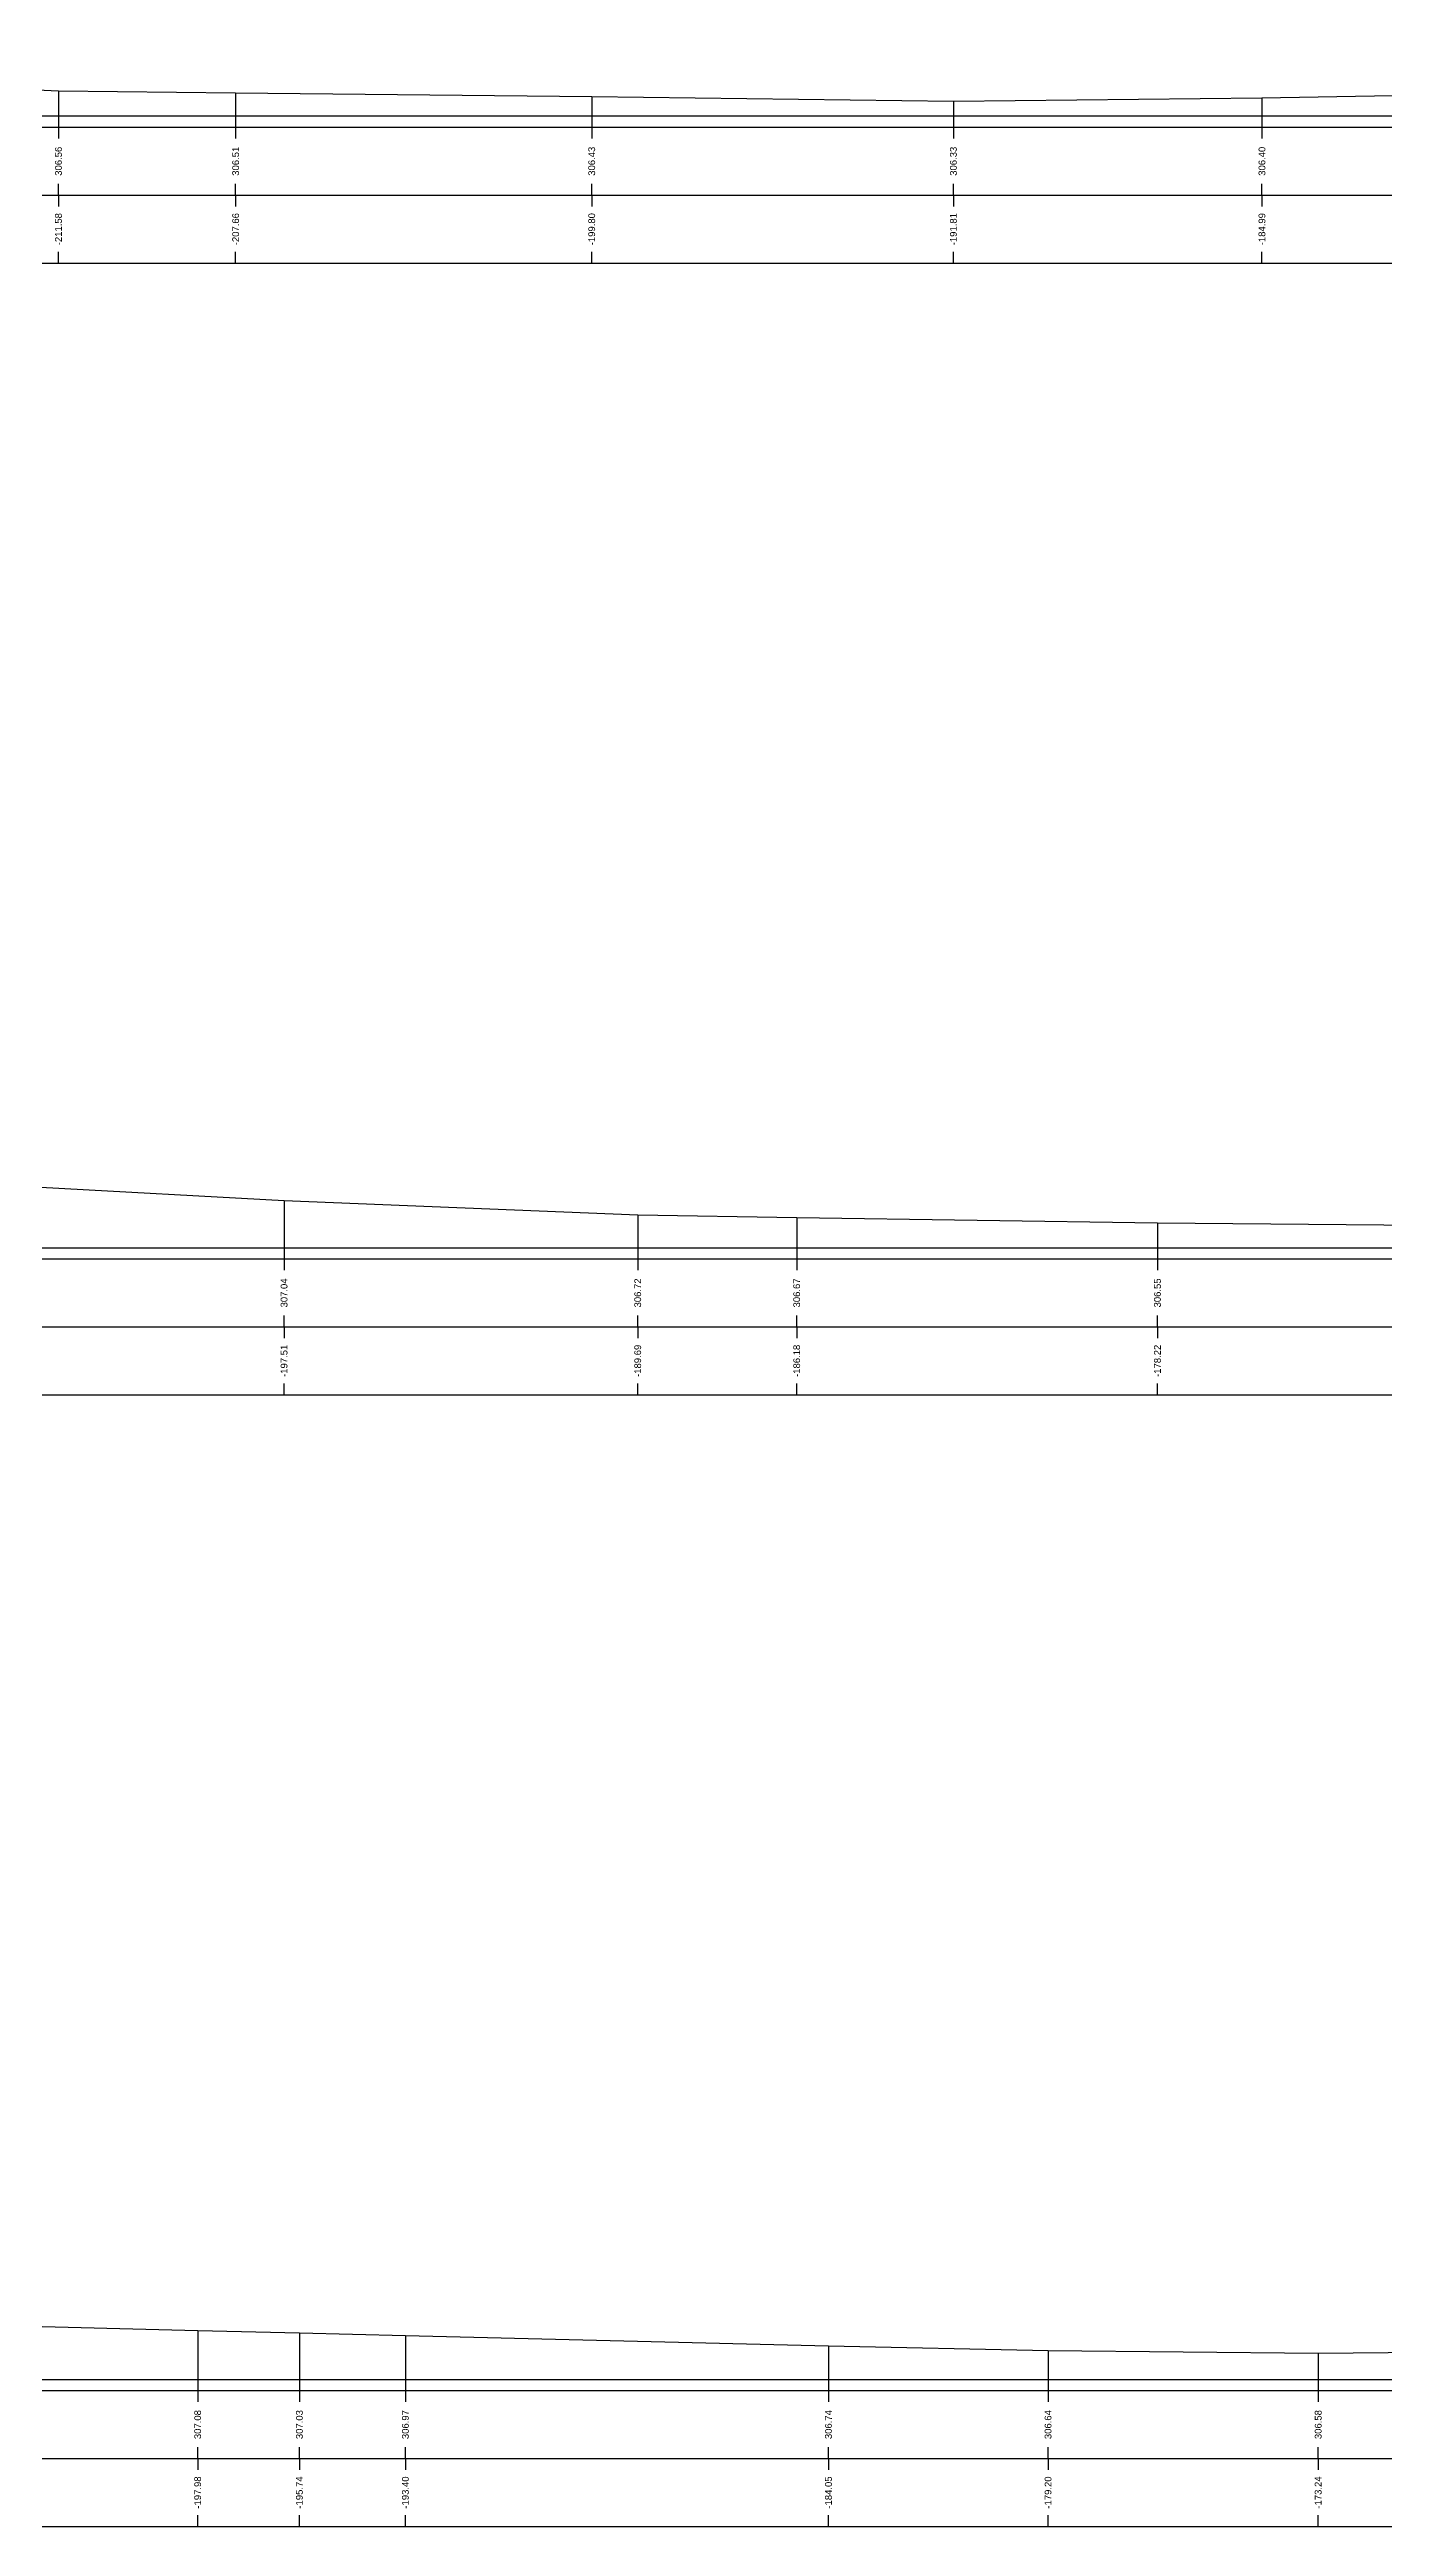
# Model space of a CAD drawing. Header units: millimetres. Extents: x -170 to 301, y 153 to 290.
# Drawn here: x -52 to -22.5, y 152.8 to 207.5 of the extents above; entities that cross this region are included whole.
import ezdxf
from ezdxf.enums import TextEntityAlignment as Align

# ---------------------------------------------------------------- set-up
doc = ezdxf.new("R2010")
doc.units = ezdxf.units.MM
doc.styles.get("Standard").update_dxf_attribs({"font": 'arial.ttf'})

msp = doc.modelspace()

# ---------------------------------------------------------------- linework, layer by layer
at = {"layer": 'band'}
for p, q in [((-51.782, 205.75), (-51.782, 205.5)), ((-47.869, 205.75), (-47.869, 205.5)), ((-40.004, 205.75), (-40.004, 205.5)), ((-32.016, 205.75), (-32.016, 205.5)), ((-25.201, 205.75), (-25.201, 205.5)), ((-51.782, 204.25), (-51.782, 204.5)), ((-51.782, 204.25), (-51.782, 204)), ((-47.869, 204.25), (-47.869, 204.5)), ((-47.869, 204.25), (-47.869, 204)), ((-40.004, 204.25), (-40.004, 204.5)), ((-40.004, 204.25), (-40.004, 204)), ((-32.016, 204.25), (-32.016, 204.5)), ((-32.016, 204.25), (-32.016, 204)), ((-25.201, 204.25), (-25.201, 204.5)), ((-25.201, 204.25), (-25.201, 204)), ((-51.782, 202.75), (-51.782, 203)), ((-47.869, 202.75), (-47.869, 203)), ((-40.004, 202.75), (-40.004, 203)), ((-32.016, 202.75), (-32.016, 203)), ((-25.201, 202.75), (-25.201, 203)), ((-46.799, 180.75), (-46.799, 180.5)), ((-38.988, 180.75), (-38.988, 180.5)), ((-35.477, 180.75), (-35.477, 180.5)), ((-27.509, 180.75), (-27.509, 180.5)), ((-46.799, 179.25), (-46.799, 179.5)), ((-38.988, 179.25), (-38.988, 179.5)), ((-35.477, 179.25), (-35.477, 179.5)), ((-27.509, 179.25), (-27.509, 179.5)), ((-46.799, 179.25), (-46.799, 179)), ((-38.988, 179.25), (-38.988, 179)), ((-35.477, 179.25), (-35.477, 179)), ((-27.509, 179.25), (-27.509, 179)), ((-46.799, 177.75), (-46.799, 178)), ((-38.988, 177.75), (-38.988, 178)), ((-35.477, 177.75), (-35.477, 178)), ((-27.509, 177.75), (-27.509, 178)), ((-48.707, 155.75), (-48.707, 155.5)), ((-46.461, 155.75), (-46.461, 155.5)), ((-44.12, 155.75), (-44.12, 155.5)), ((-34.775, 155.75), (-34.775, 155.5)), ((-29.925, 155.75), (-29.925, 155.5)), ((-23.959, 155.75), (-23.959, 155.5)), ((-48.707, 154.25), (-48.707, 154.5)), ((-46.461, 154.25), (-46.461, 154.5)), ((-44.12, 154.25), (-44.12, 154.5)), ((-34.775, 154.25), (-34.775, 154.5)), ((-29.925, 154.25), (-29.925, 154.5)), ((-23.959, 154.25), (-23.959, 154.5)), ((-48.707, 154.25), (-48.707, 154)), ((-46.461, 154.25), (-46.461, 154)), ((-44.12, 154.25), (-44.12, 154)), ((-34.775, 154.25), (-34.775, 154)), ((-29.925, 154.25), (-29.925, 154)), ((-23.959, 154.25), (-23.959, 154)), ((-48.707, 152.75), (-48.707, 153)), ((-46.461, 152.75), (-46.461, 153)), ((-44.12, 152.75), (-44.12, 153)), ((-34.775, 152.75), (-34.775, 153)), ((-29.925, 152.75), (-29.925, 153)), ((-23.959, 152.75), (-23.959, 153))]:
    msp.add_line(p, q, dxfattribs=at)
at = {"layer": 'frame'}
for p, q in [((-167.294, 205.75), (228.825, 205.75)), ((-159.794, 206), (228.825, 206)), ((-167.294, 204.25), (228.825, 204.25)), ((-167.294, 202.75), (228.825, 202.75)), ((-158.207, 180.75), (231.779, 180.75)), ((-150.707, 181), (231.779, 181)), ((-158.207, 179.25), (231.779, 179.25)), ((-158.207, 177.75), (231.779, 177.75)), ((-149.278, 156), (149.427, 156)), ((-156.778, 155.75), (149.427, 155.75)), ((-156.778, 154.25), (149.427, 154.25)), ((-156.778, 152.75), (149.427, 152.75))]:
    msp.add_line(p, q, dxfattribs=at)
at = {"layer": 'marker', "color": 253}
for p, q in [((-51.782, 206.558), (-51.782, 206)), ((-47.869, 206.513), (-47.869, 206)), ((-40.004, 206.428), (-40.004, 206)), ((-32.016, 206.33), (-32.016, 206)), ((-25.201, 206.4), (-25.201, 206)), ((-51.782, 206), (-51.782, 205.75)), ((-47.869, 206), (-47.869, 205.75)), ((-40.004, 206), (-40.004, 205.75)), ((-32.016, 206), (-32.016, 205.75)), ((-25.201, 206), (-25.201, 205.75)), ((-46.799, 182.04), (-46.799, 181)), ((-38.988, 181.722), (-38.988, 181)), ((-35.477, 181.67), (-35.477, 181)), ((-27.509, 181.552), (-27.509, 181)), ((-46.799, 181), (-46.799, 180.75)), ((-38.988, 181), (-38.988, 180.75)), ((-35.477, 181), (-35.477, 180.75)), ((-27.509, 181), (-27.509, 180.75)), ((-48.707, 157.079), (-48.707, 156)), ((-46.461, 157.028), (-46.461, 156)), ((-44.12, 156.966), (-44.12, 156)), ((-34.775, 156.737), (-34.775, 156)), ((-29.925, 156.638), (-29.925, 156)), ((-23.959, 156.578), (-23.959, 156)), ((-48.707, 156), (-48.707, 155.75)), ((-46.461, 156), (-46.461, 155.75)), ((-44.12, 156), (-44.12, 155.75)), ((-34.775, 156), (-34.775, 155.75)), ((-29.925, 156), (-29.925, 155.75)), ((-23.959, 156), (-23.959, 155.75))]:
    msp.add_line(p, q, dxfattribs=at)
at = {"layer": 'profile'}
for points in [[(-54.022, 206.662), (-51.782, 206.558), (-47.869, 206.513), (-40.004, 206.428), (-32.016, 206.33), (-25.201, 206.4), (-14.019, 206.603), (-12.349, 206.616), (-0.785, 206.623), (3.443, 206.584), (16.986, 206.573), (21.223, 206.621), (27.855, 206.564), (31.741, 206.574), (38.451, 206.743), (42.245, 206.922), (47.451, 207.208), (51.853, 207.226), (56.454, 207.212), (66.708, 207.468)], [(-52.175, 182.337), (-46.799, 182.04), (-38.988, 181.722), (-35.477, 181.67), (-27.509, 181.552), (-20.006, 181.482), (-16.549, 181.46), (-6.932, 181.457), (-2.584, 181.458), (-1.053, 181.478), (8.322, 181.57), (16.281, 181.556), (20.842, 181.587), (32.548, 181.606), (33.455, 181.599), (38.077, 181.601), (46.727, 181.588), (47.845, 181.607), (49.486, 181.658), (57.831, 181.862), (60.573, 181.588), (65.538, 181.935), (66.461, 181.972)], [(-57.023, 157.294), (-48.707, 157.079), (-46.461, 157.028), (-44.12, 156.966), (-34.775, 156.737), (-29.925, 156.638), (-23.959, 156.578), (-20.083, 156.616), (-13.38, 156.685), (-6.76, 156.679), (-3.285, 156.716), (4.579, 156.822), (14.828, 156.781), (18.848, 156.761), (21.654, 156.737), (34.118, 156.653), (37.347, 156.69), (47.438, 156.871), (56.712, 157.128), (61.064, 157.218), (66.44, 157.238)]]:
    msp.add_lwpolyline(points, dxfattribs=at)

# ---------------------------------------------------------------- texts
for s, p in [('306.56', (-51.782, 205)), ('306.51', (-47.869, 205)), ('306.43', (-40.004, 205)), ('306.33', (-32.016, 205)), ('306.40', (-25.201, 205)), ('-211.58', (-51.782, 203.5)), ('-207.66', (-47.869, 203.5)), ('-199.80', (-40.004, 203.5)), ('-191.81', (-32.016, 203.5)), ('-184.99', (-25.201, 203.5)), ('307.04', (-46.799, 180)), ('306.72', (-38.988, 180)), ('306.67', (-35.477, 180)), ('306.55', (-27.509, 180)), ('-197.51', (-46.799, 178.5)), ('-189.69', (-38.988, 178.5)), ('-186.18', (-35.477, 178.5)), ('-178.22', (-27.509, 178.5)), ('307.08', (-48.707, 155)), ('307.03', (-46.461, 155)), ('306.97', (-44.12, 155)), ('306.74', (-34.775, 155)), ('306.64', (-29.925, 155)), ('306.58', (-23.959, 155)), ('-197.98', (-48.707, 153.5)), ('-195.74', (-46.461, 153.5)), ('-193.40', (-44.12, 153.5)), ('-184.05', (-34.775, 153.5)), ('-179.20', (-29.925, 153.5)), ('-173.24', (-23.959, 153.5))]:
    msp.add_text(s, height=0.15, rotation=90).set_placement(p, align=Align.MIDDLE)

doc.saveas('drawing.dxf')
